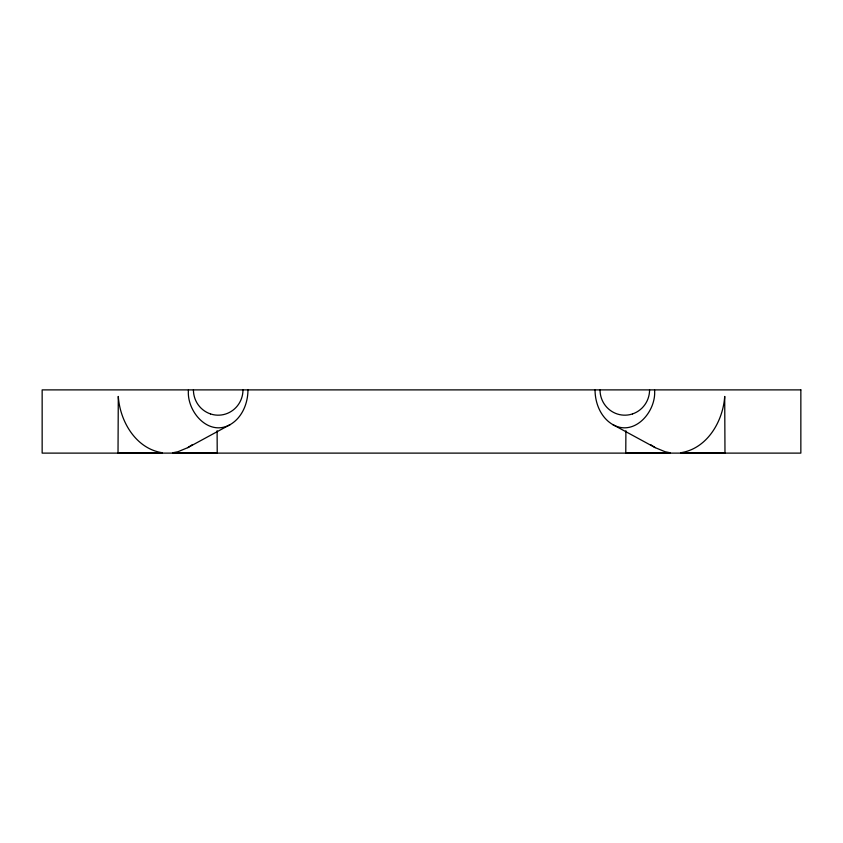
<?xml version="1.0" encoding="UTF-8"?>
<svg xmlns="http://www.w3.org/2000/svg" width="843" height="843" viewBox="0 0 843 843"><rect width="100%" height="100%" fill="white"/><g stroke="black" fill="none" stroke-linecap="round" stroke-linejoin="round"><path stroke-width="1.26" d="M625.896 430.731L625.78 453.113L670.196 452.765L665.074 451.732L655.211 447.644L612.703 424.545C600.785 417.548 595.053 403.26 595.042 389.887M247.958 389.887C247.947 403.26 242.215 417.548 230.297 424.545L187.789 447.644L177.926 451.732L172.804 452.765L217.22 453.113L217.104 430.731M654.558 389.887C656.571 411.247 634.653 437.064 612.703 424.545M187.789 447.644L192.415 444.64M230.297 424.545C208.347 437.064 186.429 411.247 188.442 389.887M632.461 413.945L629.963 414.63A25.29 24.774 89.7 0 1 600.026 389.887M210.539 413.945L213.037 414.63A25.29 24.774 -89.7 0 0 242.974 389.887M650.585 444.64L655.211 447.644M210.487 413.913A25.29 24.774 -89.7 0 1 193.426 389.824M649.574 389.824A25.29 24.774 89.7 0 1 632.513 413.913M118.294 396.495L118.02 453.113L162.436 452.765C135.913 448.782 120.001 421.458 118.294 396.495M724.706 396.495C722.999 421.458 707.087 448.782 680.564 452.765L724.98 453.113L724.706 396.495M800.85 389.887L42.15 389.887L42.15 453.113L800.85 453.113L800.85 389.887"/></g></svg>
